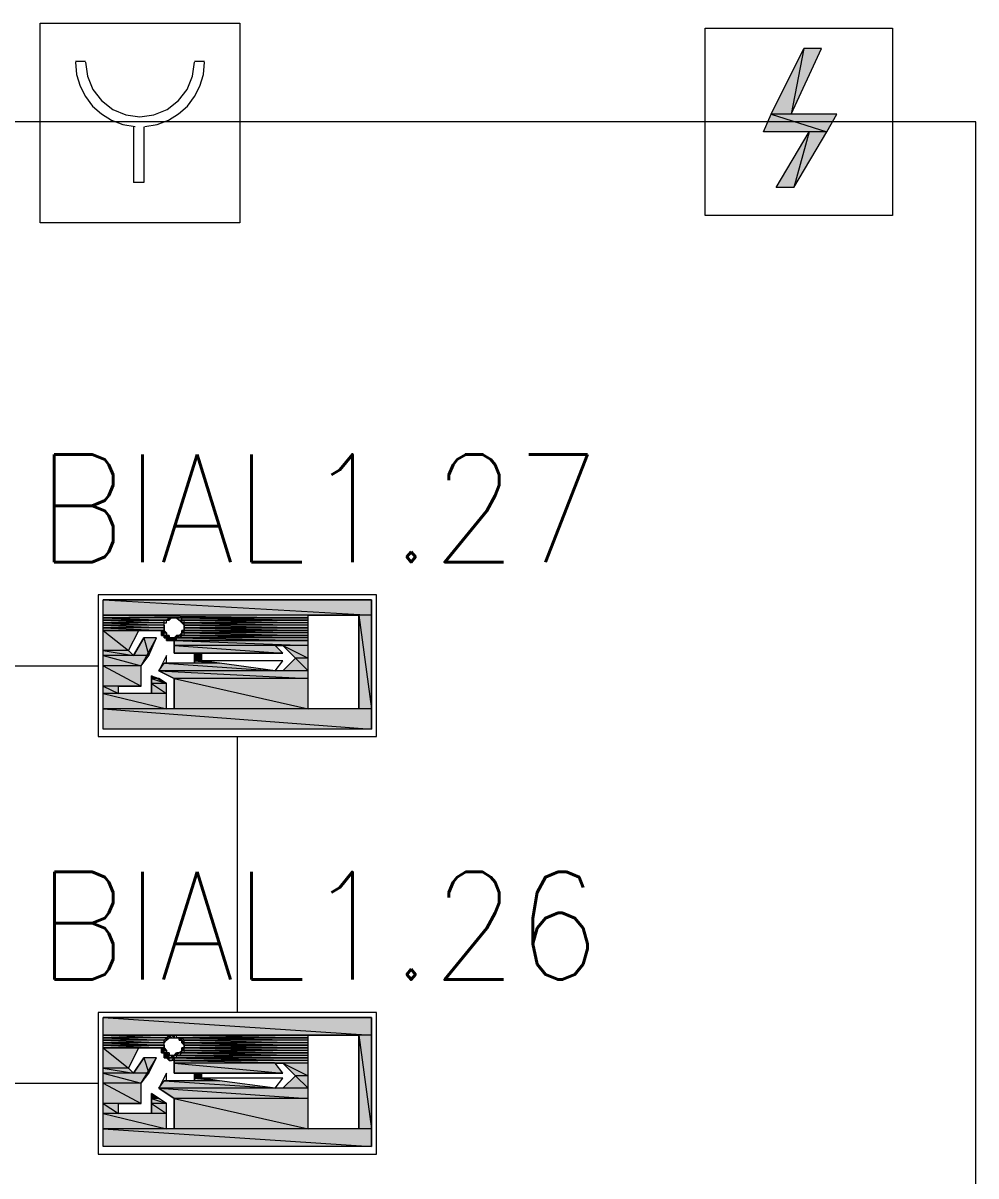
# Model space of a CAD drawing. Header units: millimetres. Extents: x 0 to 420, y 0 to 297.
# Drawn here: x 341.3 to 357.25, y 167.83 to 187.11 of the extents above; entities that cross this region are included whole.
import ezdxf

# ---------------------------------------------------------------- set-up
doc = ezdxf.new("R2010")
doc.units = ezdxf.units.MM
doc.styles.get("Standard").update_dxf_attribs({"font": 'STANDARD'})

msp = doc.modelspace()

# ---------------------------------------------------------------- hatches: boundary and pattern name
h = msp.add_hatch(color=1)
h.paths.add_polyline_path([(354.668667, 186.689999), (354.372334, 186.689999), (354.160667, 185.589333)], flags=0)
h.paths.add_polyline_path([(354.372334, 186.689999), (354.160667, 185.589333), (353.822, 185.589333)], flags=0)
h = msp.add_hatch(color=1)
h.paths.add_polyline_path([(354.922667, 185.589333), (353.822, 185.589333), (354.753334, 185.292999)], flags=0)
h.paths.add_polyline_path([(353.822, 185.589333), (354.753334, 185.292999), (353.695, 185.292999)], flags=0)
h = msp.add_hatch(color=1)
h.paths.add_polyline_path([(354.753334, 185.292999), (354.457, 185.292999), (354.203, 184.361666)], flags=0)
h.paths.add_polyline_path([(354.457, 185.292999), (354.203, 184.361666), (353.906667, 184.361666)], flags=0)
h = msp.add_hatch(color=82)
h.paths.add_polyline_path([(347.133334, 177.461333), (342.646, 177.461333), (347.133334, 177.207333)], flags=0)
h.paths.add_polyline_path([(342.646, 177.461333), (347.133334, 177.207333), (342.646, 177.207333)], flags=0)
h = msp.add_hatch(color=82)
h.paths.add_polyline_path([(346.075, 177.207333), (342.646, 177.207333), (346.075, 177.164999)], flags=0)
h.paths.add_polyline_path([(342.646, 177.207333), (346.075, 177.164999), (342.646, 177.164999)], flags=0)
h = msp.add_hatch(color=82)
h.paths.add_polyline_path([(343.746667, 177.164999), (342.646, 177.164999), (343.704334, 177.122666)], flags=0)
h.paths.add_polyline_path([(342.646, 177.164999), (343.704334, 177.122666), (342.646, 177.122666)], flags=0)
h = msp.add_hatch(color=82)
h.paths.add_polyline_path([(343.662, 177.122666), (342.646, 177.122666)], flags=0)
h.paths.add_polyline_path([(343.662, 177.122666), (342.646, 177.122666), (343.704334, 177.122666)], flags=0)
h = msp.add_hatch(color=82)
h.paths.add_polyline_path([(343.662, 177.122666), (342.646, 177.122666), (343.662, 177.080333)], flags=0)
h.paths.add_polyline_path([(342.646, 177.122666), (343.662, 177.080333), (342.646, 177.080333)], flags=0)
h = msp.add_hatch(color=82)
h.paths.add_polyline_path([(343.662, 177.080333), (342.646, 177.080333), (343.662, 177.037999)], flags=0)
h.paths.add_polyline_path([(342.646, 177.080333), (343.662, 177.037999), (342.646, 177.037999)], flags=0)
for points in [[(343.704334, 177.122666), (343.746667, 177.122666)], [(343.746667, 177.164999), (343.789, 177.164999)], [(343.746667, 177.164999), (343.789, 177.164999), (343.746667, 177.122666)], [(343.789, 177.164999), (343.831334, 177.164999)], [(343.916, 177.122666), (343.958334, 177.122666), (343.958334, 177.080333)], [(343.662, 177.037999), (343.662, 176.995666)], [(343.662, 176.995666), (343.662, 176.953333)], [(343.662, 176.953333), (343.704334, 176.910999), (343.662, 176.910999)], [(343.662, 176.910999), (343.704334, 176.910999)], [(343.704334, 176.910999), (343.704334, 176.868666)], [(343.958334, 176.910999), (343.958334, 176.868666), (343.916, 176.868666)], [(343.746667, 176.868666), (343.746667, 176.826333)], [(343.450334, 176.191333), (343.577334, 176.148999), (343.450334, 176.148999)], [(343.704334, 170.137666), (343.746667, 170.137666), (343.704334, 170.095333)], [(343.746667, 170.179999), (343.789, 170.137666), (343.746667, 170.137666)], [(343.746667, 170.137666), (343.789, 170.137666)], [(343.789, 170.179999), (343.831334, 170.179999), (343.831334, 170.137666)], [(343.662, 170.010666), (343.662, 169.968333)], [(343.662, 169.968333), (343.704334, 169.925999), (343.662, 169.925999)], [(343.916, 170.095333), (343.958334, 170.095333)], [(343.662, 169.925999), (343.704334, 169.925999)], [(343.704334, 169.925999), (343.704334, 169.883666)], [(343.746667, 169.883666), (343.746667, 169.841333)], [(343.958334, 169.925999), (343.958334, 169.883666), (343.916, 169.883666)], [(343.450334, 169.206333), (343.577334, 169.121666), (343.450334, 169.121666)]]:
    msp.add_hatch(color=82).paths.add_polyline_path(points, flags=0)
h = msp.add_hatch(color=82)
h.paths.add_polyline_path([(343.873667, 177.164999), (346.075, 177.164999)], flags=0)
h.paths.add_polyline_path([(346.075, 177.164999), (343.873667, 177.164999)], flags=0)
h = msp.add_hatch(color=82)
h.paths.add_polyline_path([(343.916, 177.122666), (343.958334, 177.122666)], flags=0)
h.paths.add_polyline_path([(343.958334, 177.122666), (343.916, 177.122666)], flags=0)
h = msp.add_hatch(color=82)
h.paths.add_polyline_path([(346.075, 177.164999), (343.958334, 177.164999), (346.075, 177.122666)], flags=0)
h.paths.add_polyline_path([(343.958334, 177.164999), (346.075, 177.122666), (343.958334, 177.122666)], flags=0)
h = msp.add_hatch(color=82)
h.paths.add_polyline_path([(346.075, 177.122666), (343.958334, 177.122666)], flags=0)
h.paths.add_polyline_path([(343.958334, 177.122666), (346.075, 177.122666), (344.000667, 177.122666)], flags=0)
h = msp.add_hatch(color=82)
h.paths.add_polyline_path([(344.000667, 177.080333), (343.958334, 177.080333)], flags=0)
h.paths.add_polyline_path([(344.000667, 177.080333), (343.958334, 177.080333), (344.000667, 177.037999)], flags=0)
h = msp.add_hatch(color=82)
h.paths.add_polyline_path([(346.075, 177.122666), (344.000667, 177.122666), (346.075, 177.080333)], flags=0)
h.paths.add_polyline_path([(344.000667, 177.122666), (346.075, 177.080333), (344.000667, 177.080333)], flags=0)
h = msp.add_hatch(color=82)
h.paths.add_polyline_path([(346.075, 177.080333), (344.000667, 177.080333), (346.075, 177.037999)], flags=0)
h.paths.add_polyline_path([(344.000667, 177.080333), (346.075, 177.037999), (344.000667, 177.037999)], flags=0)
h = msp.add_hatch(color=82)
h.paths.add_polyline_path([(347.133334, 177.207333), (346.921667, 177.207333), (347.133334, 175.640999)], flags=0)
h.paths.add_polyline_path([(346.921667, 177.207333), (347.133334, 175.640999), (346.921667, 175.640999)], flags=0)
h = msp.add_hatch(color=82)
h.paths.add_polyline_path([(343.662, 177.037999), (342.646, 177.037999), (343.662, 176.995666)], flags=0)
h.paths.add_polyline_path([(342.646, 177.037999), (343.662, 176.995666), (342.646, 176.995666)], flags=0)
h = msp.add_hatch(color=82)
h.paths.add_polyline_path([(343.662, 176.995666), (342.646, 176.995666), (343.662, 176.953333)], flags=0)
h.paths.add_polyline_path([(342.646, 176.995666), (343.662, 176.953333), (342.646, 176.953333)], flags=0)
h = msp.add_hatch(color=82)
h.paths.add_polyline_path([(342.646, 176.953333), (343.662, 176.953333)], flags=0)
h.paths.add_polyline_path([(343.662, 176.953333), (342.646, 176.953333)], flags=0)
h = msp.add_hatch(color=82)
h.paths.add_polyline_path([(343.238667, 176.953333), (342.646, 176.953333), (343.069334, 176.614666)], flags=0)
h.paths.add_polyline_path([(342.646, 176.953333), (343.069334, 176.614666), (342.646, 176.614666)], flags=0)
h = msp.add_hatch(color=82)
h.paths.add_polyline_path([(343.662, 176.953333), (343.619667, 176.953333), (343.662, 176.910999)], flags=0)
h.paths.add_polyline_path([(343.619667, 176.953333), (343.662, 176.910999), (343.619667, 176.910999)], flags=0)
h = msp.add_hatch(color=82)
h.paths.add_polyline_path([(343.662, 176.910999), (343.619667, 176.910999), (343.662, 176.868666)], flags=0)
h.paths.add_polyline_path([(343.619667, 176.910999), (343.662, 176.868666), (343.619667, 176.868666)], flags=0)
h = msp.add_hatch(color=82)
h.paths.add_polyline_path([(344.000667, 176.953333), (343.958334, 176.953333), (344.000667, 176.910999)], flags=0)
h.paths.add_polyline_path([(343.958334, 176.953333), (344.000667, 176.910999), (343.958334, 176.910999)], flags=0)
h = msp.add_hatch(color=82)
h.paths.add_polyline_path([(346.075, 177.037999), (344.000667, 177.037999), (346.075, 176.995666)], flags=0)
h.paths.add_polyline_path([(344.000667, 177.037999), (346.075, 176.995666), (344.000667, 176.995666)], flags=0)
h = msp.add_hatch(color=82)
h.paths.add_polyline_path([(346.075, 176.995666), (344.000667, 176.995666), (346.075, 176.953333)], flags=0)
h.paths.add_polyline_path([(344.000667, 176.995666), (346.075, 176.953333), (344.000667, 176.953333)], flags=0)
h = msp.add_hatch(color=82)
h.paths.add_polyline_path([(344.000667, 176.953333), (346.075, 176.953333)], flags=0)
h.paths.add_polyline_path([(346.075, 176.953333), (344.000667, 176.953333)], flags=0)
h = msp.add_hatch(color=82)
h.paths.add_polyline_path([(346.075, 176.953333), (344.000667, 176.953333), (346.075, 176.910999)], flags=0)
h.paths.add_polyline_path([(344.000667, 176.953333), (346.075, 176.910999), (344.000667, 176.910999)], flags=0)
h = msp.add_hatch(color=82)
h.paths.add_polyline_path([(346.075, 176.910999), (344.000667, 176.910999), (346.075, 176.868666)], flags=0)
h.paths.add_polyline_path([(344.000667, 176.910999), (346.075, 176.868666), (344.000667, 176.868666)], flags=0)
h = msp.add_hatch(color=82)
h.paths.add_polyline_path([(343.535, 176.826333), (343.323334, 176.826333), (343.408, 176.529999)], flags=0)
h.paths.add_polyline_path([(343.323334, 176.826333), (343.408, 176.529999), (343.154, 176.529999)], flags=0)
h = msp.add_hatch(color=82)
h.paths.add_polyline_path([(343.704334, 176.868666), (343.619667, 176.868666)], flags=0)
h.paths.add_polyline_path([(343.619667, 176.868666), (343.704334, 176.868666), (343.662, 176.868666)], flags=0)
h = msp.add_hatch(color=82)
h.paths.add_polyline_path([(343.704334, 176.868666), (343.662, 176.868666), (343.746667, 176.826333)], flags=0)
h.paths.add_polyline_path([(343.662, 176.868666), (343.746667, 176.826333), (343.662, 176.826333)], flags=0)
h = msp.add_hatch(color=82)
h.paths.add_polyline_path([(343.662, 176.826333), (343.746667, 176.826333)], flags=0)
h.paths.add_polyline_path([(343.746667, 176.826333), (343.662, 176.826333)], flags=0)
h = msp.add_hatch(color=82)
h.paths.add_polyline_path([(343.873667, 176.826333), (343.704334, 176.826333), (343.873667, 176.783999)], flags=0)
h.paths.add_polyline_path([(343.704334, 176.826333), (343.873667, 176.783999), (343.704334, 176.783999)], flags=0)
h = msp.add_hatch(color=82)
h.paths.add_polyline_path([(343.746667, 176.783999), (346.075, 176.783999)], flags=0)
h.paths.add_polyline_path([(346.075, 176.783999), (343.746667, 176.783999)], flags=0)
h = msp.add_hatch(color=82)
h.paths.add_polyline_path([(343.789, 176.826333), (343.831334, 176.826333)], flags=0)
h.paths.add_polyline_path([(343.831334, 176.826333), (343.789, 176.826333)], flags=0)
h = msp.add_hatch(color=82)
h.paths.add_polyline_path([(343.916, 176.868666), (343.873667, 176.868666), (343.873667, 176.826333)], flags=0)
h.paths.add_polyline_path([(343.873667, 176.868666), (343.873667, 176.826333), (343.831334, 176.826333)], flags=0)
h = msp.add_hatch(color=82)
h.paths.add_polyline_path([(346.075, 176.783999), (343.831334, 176.783999), (346.075, 176.699333)], flags=0)
h.paths.add_polyline_path([(343.831334, 176.783999), (346.075, 176.699333), (343.831334, 176.699333)], flags=0)
h = msp.add_hatch(color=82)
h.paths.add_polyline_path([(345.524667, 176.699333), (343.831334, 176.699333), (345.651667, 176.572333)], flags=0)
h.paths.add_polyline_path([(343.831334, 176.699333), (345.651667, 176.572333), (343.831334, 176.572333)], flags=0)
h = msp.add_hatch(color=82)
h.paths.add_polyline_path([(346.075, 176.826333), (343.873667, 176.826333), (346.075, 176.783999)], flags=0)
h.paths.add_polyline_path([(343.873667, 176.826333), (346.075, 176.783999), (343.873667, 176.783999)], flags=0)
h = msp.add_hatch(color=82)
h.paths.add_polyline_path([(343.916, 176.868666), (343.958334, 176.868666)], flags=0)
h.paths.add_polyline_path([(343.958334, 176.868666), (343.916, 176.868666)], flags=0)
h = msp.add_hatch(color=82)
h.paths.add_polyline_path([(346.075, 176.868666), (343.958334, 176.868666), (346.075, 176.826333)], flags=0)
h.paths.add_polyline_path([(343.958334, 176.868666), (346.075, 176.826333), (343.916, 176.826333)], flags=0)
h = msp.add_hatch(color=82)
h.paths.add_polyline_path([(346.075, 176.868666), (344.000667, 176.868666)], flags=0)
h.paths.add_polyline_path([(344.000667, 176.868666), (346.075, 176.868666), (343.958334, 176.868666)], flags=0)
h = msp.add_hatch(color=82)
h.paths.add_polyline_path([(346.075, 176.699333), (345.651667, 176.699333), (346.075, 176.487666)], flags=0)
h.paths.add_polyline_path([(345.651667, 176.699333), (346.075, 176.487666), (345.863334, 176.487666)], flags=0)
h = msp.add_hatch(color=82)
h.paths.add_polyline_path([(343.069334, 176.614666), (342.646, 176.614666), (343.154, 176.529999)], flags=0)
h.paths.add_polyline_path([(342.646, 176.614666), (343.154, 176.529999), (342.646, 176.529999)], flags=0)
h = msp.add_hatch(color=82)
h.paths.add_polyline_path([(343.408, 176.529999), (342.646, 176.529999), (343.281, 176.360666)], flags=0)
h.paths.add_polyline_path([(342.646, 176.529999), (343.281, 176.360666), (342.646, 176.360666)], flags=0)
h = msp.add_hatch(color=82)
h.paths.add_polyline_path([(344.297, 176.572333), (344.17, 176.572333), (344.297, 176.445333)], flags=0)
h.paths.add_polyline_path([(344.17, 176.572333), (344.297, 176.445333), (344.17, 176.445333)], flags=0)
h = msp.add_hatch(color=82)
h.paths.add_polyline_path([(346.075, 176.487666), (345.863334, 176.487666), (346.075, 176.275999)], flags=0)
h.paths.add_polyline_path([(345.863334, 176.487666), (346.075, 176.275999), (345.651667, 176.275999)], flags=0)
h = msp.add_hatch(color=82)
h.paths.add_polyline_path([(343.281, 176.360666), (342.646, 176.360666), (343.281, 176.021999)], flags=0)
h.paths.add_polyline_path([(342.646, 176.360666), (343.281, 176.021999), (342.646, 176.021999)], flags=0)
h = msp.add_hatch(color=82)
h.paths.add_polyline_path([(344.593334, 176.402999), (343.662, 176.402999), (345.524667, 176.275999)], flags=0)
h.paths.add_polyline_path([(343.662, 176.402999), (345.524667, 176.275999), (343.577334, 176.275999)], flags=0)
h = msp.add_hatch(color=82)
h.paths.add_polyline_path([(344.297, 176.445333), (344.17, 176.445333), (344.593334, 176.402999)], flags=0)
h.paths.add_polyline_path([(344.17, 176.445333), (344.593334, 176.402999), (344.17, 176.402999)], flags=0)
h = msp.add_hatch(color=82)
h.paths.add_polyline_path([(343.577334, 176.148999), (343.450334, 176.148999), (343.704334, 176.064333)], flags=0)
h.paths.add_polyline_path([(343.450334, 176.148999), (343.704334, 176.064333), (343.450334, 176.064333)], flags=0)
h = msp.add_hatch(color=82)
h.paths.add_polyline_path([(346.075, 176.275999), (343.577334, 176.275999), (346.075, 176.148999)], flags=0)
h.paths.add_polyline_path([(343.577334, 176.275999), (346.075, 176.148999), (343.831334, 176.148999)], flags=0)
h = msp.add_hatch(color=82)
h.paths.add_polyline_path([(346.075, 176.148999), (343.831334, 176.148999), (346.075, 175.640999)], flags=0)
h.paths.add_polyline_path([(343.831334, 176.148999), (346.075, 175.640999), (343.831334, 175.640999)], flags=0)
h = msp.add_hatch(color=82)
h.paths.add_polyline_path([(342.9, 176.021999), (342.646, 176.021999), (342.9, 175.894999)], flags=0)
h.paths.add_polyline_path([(342.646, 176.021999), (342.9, 175.894999), (342.646, 175.894999)], flags=0)
h = msp.add_hatch(color=82)
h.paths.add_polyline_path([(343.704334, 176.064333), (343.450334, 176.064333), (343.704334, 175.894999)], flags=0)
h.paths.add_polyline_path([(343.450334, 176.064333), (343.704334, 175.894999), (343.450334, 175.894999)], flags=0)
h = msp.add_hatch(color=82)
h.paths.add_polyline_path([(343.704334, 175.894999), (342.646, 175.894999), (343.704334, 175.640999)], flags=0)
h.paths.add_polyline_path([(342.646, 175.894999), (343.704334, 175.640999), (342.646, 175.640999)], flags=0)
h = msp.add_hatch(color=82)
h.paths.add_polyline_path([(347.133334, 175.640999), (342.646, 175.640999), (347.133334, 175.302333)], flags=0)
h.paths.add_polyline_path([(342.646, 175.640999), (347.133334, 175.302333), (342.646, 175.302333)], flags=0)
h = msp.add_hatch(color=82)
h.paths.add_polyline_path([(347.133334, 170.476333), (342.646, 170.476333), (347.133334, 170.179999)], flags=0)
h.paths.add_polyline_path([(342.646, 170.476333), (347.133334, 170.179999), (342.646, 170.179999)], flags=0)
h = msp.add_hatch(color=82)
h.paths.add_polyline_path([(342.646, 170.179999), (346.075, 170.179999)], flags=0)
h.paths.add_polyline_path([(346.075, 170.179999), (342.646, 170.179999)], flags=0)
h = msp.add_hatch(color=82)
h.paths.add_polyline_path([(343.746667, 170.179999), (342.646, 170.179999), (343.704334, 170.137666)], flags=0)
h.paths.add_polyline_path([(342.646, 170.179999), (343.704334, 170.137666), (342.646, 170.137666)], flags=0)
h = msp.add_hatch(color=82)
h.paths.add_polyline_path([(343.704334, 170.137666), (342.646, 170.137666), (343.662, 170.095333)], flags=0)
h.paths.add_polyline_path([(342.646, 170.137666), (343.662, 170.095333), (342.646, 170.095333)], flags=0)
h = msp.add_hatch(color=82)
h.paths.add_polyline_path([(346.075, 170.179999), (343.873667, 170.179999), (346.075, 170.137666)], flags=0)
h.paths.add_polyline_path([(343.873667, 170.179999), (346.075, 170.137666), (343.873667, 170.137666)], flags=0)
h = msp.add_hatch(color=82)
h.paths.add_polyline_path([(343.958334, 170.137666), (343.916, 170.137666), (343.958334, 170.095333)], flags=0)
h.paths.add_polyline_path([(343.916, 170.137666), (343.958334, 170.095333), (343.916, 170.095333)], flags=0)
h = msp.add_hatch(color=82)
h.paths.add_polyline_path([(343.958334, 170.137666), (346.075, 170.137666)], flags=0)
h.paths.add_polyline_path([(346.075, 170.137666), (343.958334, 170.137666)], flags=0)
h = msp.add_hatch(color=82)
h.paths.add_polyline_path([(346.075, 170.137666), (343.958334, 170.137666), (346.075, 170.095333)], flags=0)
h.paths.add_polyline_path([(343.958334, 170.137666), (346.075, 170.095333), (344.000667, 170.095333)], flags=0)
h = msp.add_hatch(color=82)
h.paths.add_polyline_path([(347.133334, 170.179999), (346.921667, 170.179999), (347.133334, 168.613666)], flags=0)
h.paths.add_polyline_path([(346.921667, 170.179999), (347.133334, 168.613666), (346.921667, 168.613666)], flags=0)
h = msp.add_hatch(color=82)
h.paths.add_polyline_path([(343.662, 170.095333), (342.646, 170.095333), (343.662, 170.052999)], flags=0)
h.paths.add_polyline_path([(342.646, 170.095333), (343.662, 170.052999), (342.646, 170.052999)], flags=0)
h = msp.add_hatch(color=82)
h.paths.add_polyline_path([(343.662, 170.052999), (342.646, 170.052999), (343.662, 170.010666)], flags=0)
h.paths.add_polyline_path([(342.646, 170.052999), (343.662, 170.010666), (342.646, 170.010666)], flags=0)
h = msp.add_hatch(color=82)
h.paths.add_polyline_path([(342.646, 170.010666), (343.662, 170.010666)], flags=0)
h.paths.add_polyline_path([(343.662, 170.010666), (342.646, 170.010666)], flags=0)
h = msp.add_hatch(color=82)
h.paths.add_polyline_path([(343.662, 170.010666), (342.646, 170.010666), (343.662, 169.968333)], flags=0)
h.paths.add_polyline_path([(342.646, 170.010666), (343.662, 169.968333), (342.646, 169.968333)], flags=0)
h = msp.add_hatch(color=82)
h.paths.add_polyline_path([(342.646, 169.968333), (343.662, 169.968333)], flags=0)
h.paths.add_polyline_path([(343.662, 169.968333), (342.646, 169.968333)], flags=0)
h = msp.add_hatch(color=82)
h.paths.add_polyline_path([(343.238667, 169.968333), (342.646, 169.968333), (343.069334, 169.629666)], flags=0)
h.paths.add_polyline_path([(342.646, 169.968333), (343.069334, 169.629666), (342.646, 169.629666)], flags=0)
h = msp.add_hatch(color=82)
h.paths.add_polyline_path([(343.662, 169.968333), (343.619667, 169.968333), (343.662, 169.925999)], flags=0)
h.paths.add_polyline_path([(343.619667, 169.968333), (343.662, 169.925999), (343.619667, 169.925999)], flags=0)
h = msp.add_hatch(color=82)
h.paths.add_polyline_path([(343.958334, 170.095333), (344.000667, 170.052999), (343.958334, 170.052999)], flags=0)
h.paths.add_polyline_path([(344.000667, 170.052999), (343.958334, 170.052999), (344.000667, 170.010666)], flags=0)
h = msp.add_hatch(color=82)
h.paths.add_polyline_path([(344.000667, 169.968333), (343.958334, 169.968333), (344.000667, 169.925999)], flags=0)
h.paths.add_polyline_path([(343.958334, 169.968333), (344.000667, 169.925999), (343.958334, 169.925999)], flags=0)
h = msp.add_hatch(color=82)
h.paths.add_polyline_path([(346.075, 170.095333), (344.000667, 170.095333), (346.075, 170.052999)], flags=0)
h.paths.add_polyline_path([(344.000667, 170.095333), (346.075, 170.052999), (344.000667, 170.052999)], flags=0)
h = msp.add_hatch(color=82)
h.paths.add_polyline_path([(346.075, 170.052999), (344.000667, 170.052999), (346.075, 170.010666)], flags=0)
h.paths.add_polyline_path([(344.000667, 170.052999), (346.075, 170.010666), (344.000667, 170.010666)], flags=0)
h = msp.add_hatch(color=82)
h.paths.add_polyline_path([(344.000667, 170.010666), (346.075, 170.010666)], flags=0)
h.paths.add_polyline_path([(346.075, 170.010666), (344.000667, 170.010666)], flags=0)
h = msp.add_hatch(color=82)
h.paths.add_polyline_path([(346.075, 170.010666), (344.000667, 170.010666), (346.075, 169.968333)], flags=0)
h.paths.add_polyline_path([(344.000667, 170.010666), (346.075, 169.968333), (344.000667, 169.968333)], flags=0)
h = msp.add_hatch(color=82)
h.paths.add_polyline_path([(344.000667, 169.968333), (346.075, 169.968333)], flags=0)
h.paths.add_polyline_path([(346.075, 169.968333), (344.000667, 169.968333)], flags=0)
h = msp.add_hatch(color=82)
h.paths.add_polyline_path([(346.075, 169.968333), (344.000667, 169.968333), (346.075, 169.925999)], flags=0)
h.paths.add_polyline_path([(344.000667, 169.968333), (346.075, 169.925999), (344.000667, 169.925999)], flags=0)
h = msp.add_hatch(color=82)
h.paths.add_polyline_path([(343.535, 169.798999), (343.323334, 169.798999), (343.408, 169.544999)], flags=0)
h.paths.add_polyline_path([(343.323334, 169.798999), (343.408, 169.544999), (343.154, 169.544999)], flags=0)
h = msp.add_hatch(color=82)
h.paths.add_polyline_path([(343.662, 169.925999), (343.619667, 169.925999), (343.662, 169.883666)], flags=0)
h.paths.add_polyline_path([(343.619667, 169.925999), (343.662, 169.883666), (343.619667, 169.883666)], flags=0)
h = msp.add_hatch(color=82)
h.paths.add_polyline_path([(343.704334, 169.883666), (343.619667, 169.883666)], flags=0)
h.paths.add_polyline_path([(343.619667, 169.883666), (343.704334, 169.883666), (343.662, 169.883666)], flags=0)
h = msp.add_hatch(color=82)
h.paths.add_polyline_path([(343.704334, 169.883666), (343.662, 169.883666), (343.746667, 169.841333)], flags=0)
h.paths.add_polyline_path([(343.662, 169.883666), (343.746667, 169.841333), (343.662, 169.841333)], flags=0)
h = msp.add_hatch(color=82)
h.paths.add_polyline_path([(343.746667, 169.841333), (343.662, 169.841333), (343.746667, 169.798999)], flags=0)
h.paths.add_polyline_path([(343.662, 169.841333), (343.746667, 169.798999), (343.662, 169.798999)], flags=0)
h = msp.add_hatch(color=82)
h.paths.add_polyline_path([(343.704334, 169.798999), (343.873667, 169.798999)], flags=0)
h.paths.add_polyline_path([(343.873667, 169.798999), (343.704334, 169.798999)], flags=0)
h = msp.add_hatch(color=82)
h.paths.add_polyline_path([(346.075, 169.798999), (343.746667, 169.798999), (346.075, 169.756666)], flags=0)
h.paths.add_polyline_path([(343.746667, 169.798999), (346.075, 169.756666), (343.746667, 169.756666)], flags=0)
h = msp.add_hatch(color=82)
h.paths.add_polyline_path([(343.831334, 169.841333), (343.789, 169.841333), (343.831334, 169.798999)], flags=0)
h.paths.add_polyline_path([(343.789, 169.841333), (343.831334, 169.798999), (343.789, 169.798999)], flags=0)
h = msp.add_hatch(color=82)
h.paths.add_polyline_path([(343.916, 169.883666), (343.873667, 169.883666), (343.873667, 169.841333)], flags=0)
h.paths.add_polyline_path([(343.873667, 169.883666), (343.873667, 169.841333), (343.831334, 169.841333)], flags=0)
h = msp.add_hatch(color=82)
h.paths.add_polyline_path([(346.075, 169.756666), (343.831334, 169.756666), (346.075, 169.714333)], flags=0)
h.paths.add_polyline_path([(343.831334, 169.756666), (346.075, 169.714333), (343.831334, 169.714333)], flags=0)
h = msp.add_hatch(color=82)
h.paths.add_polyline_path([(346.075, 169.841333), (343.873667, 169.841333), (346.075, 169.798999)], flags=0)
h.paths.add_polyline_path([(343.873667, 169.841333), (346.075, 169.798999), (343.873667, 169.798999)], flags=0)
h = msp.add_hatch(color=82)
h.paths.add_polyline_path([(343.916, 169.883666), (343.958334, 169.883666)], flags=0)
h.paths.add_polyline_path([(343.958334, 169.883666), (343.916, 169.883666)], flags=0)
h = msp.add_hatch(color=82)
h.paths.add_polyline_path([(346.075, 169.883666), (343.958334, 169.883666), (346.075, 169.841333)], flags=0)
h.paths.add_polyline_path([(343.958334, 169.883666), (346.075, 169.841333), (343.916, 169.841333)], flags=0)
h = msp.add_hatch(color=82)
h.paths.add_polyline_path([(346.075, 169.883666), (344.000667, 169.883666)], flags=0)
h.paths.add_polyline_path([(344.000667, 169.883666), (346.075, 169.883666), (343.958334, 169.883666)], flags=0)
h = msp.add_hatch(color=82)
h.paths.add_polyline_path([(346.075, 169.925999), (344.000667, 169.925999), (346.075, 169.883666)], flags=0)
h.paths.add_polyline_path([(344.000667, 169.925999), (346.075, 169.883666), (344.000667, 169.883666)], flags=0)
h = msp.add_hatch(color=82)
h.paths.add_polyline_path([(343.069334, 169.629666), (342.646, 169.629666), (343.154, 169.544999)], flags=0)
h.paths.add_polyline_path([(342.646, 169.629666), (343.154, 169.544999), (342.646, 169.544999)], flags=0)
h = msp.add_hatch(color=82)
h.paths.add_polyline_path([(343.408, 169.544999), (342.646, 169.544999), (343.281, 169.375666)], flags=0)
h.paths.add_polyline_path([(342.646, 169.544999), (343.281, 169.375666), (342.646, 169.375666)], flags=0)
h = msp.add_hatch(color=82)
h.paths.add_polyline_path([(345.524667, 169.714333), (343.831334, 169.714333), (345.651667, 169.544999)], flags=0)
h.paths.add_polyline_path([(343.831334, 169.714333), (345.651667, 169.544999), (343.831334, 169.544999)], flags=0)
h = msp.add_hatch(color=82)
h.paths.add_polyline_path([(344.297, 169.544999), (344.17, 169.544999), (344.297, 169.460333)], flags=0)
h.paths.add_polyline_path([(344.17, 169.544999), (344.297, 169.460333), (344.17, 169.460333)], flags=0)
h = msp.add_hatch(color=82)
h.paths.add_polyline_path([(346.075, 169.714333), (345.651667, 169.714333), (346.075, 169.502666)], flags=0)
h.paths.add_polyline_path([(345.651667, 169.714333), (346.075, 169.502666), (345.863334, 169.502666)], flags=0)
h = msp.add_hatch(color=82)
h.paths.add_polyline_path([(343.281, 169.375666), (342.646, 169.375666), (343.281, 169.036999)], flags=0)
h.paths.add_polyline_path([(342.646, 169.375666), (343.281, 169.036999), (342.646, 169.036999)], flags=0)
h = msp.add_hatch(color=82)
h.paths.add_polyline_path([(344.593334, 169.417999), (343.662, 169.417999), (345.524667, 169.290999)], flags=0)
h.paths.add_polyline_path([(343.662, 169.417999), (345.524667, 169.290999), (343.577334, 169.290999)], flags=0)
h = msp.add_hatch(color=82)
h.paths.add_polyline_path([(344.297, 169.460333), (344.17, 169.460333), (344.593334, 169.417999)], flags=0)
h.paths.add_polyline_path([(344.17, 169.460333), (344.593334, 169.417999), (344.17, 169.417999)], flags=0)
h = msp.add_hatch(color=82)
h.paths.add_polyline_path([(346.075, 169.502666), (345.863334, 169.502666), (346.075, 169.290999)], flags=0)
h.paths.add_polyline_path([(345.863334, 169.502666), (346.075, 169.290999), (345.651667, 169.290999)], flags=0)
h = msp.add_hatch(color=82)
h.paths.add_polyline_path([(346.075, 169.290999), (343.577334, 169.290999), (346.075, 169.121666)], flags=0)
h.paths.add_polyline_path([(343.577334, 169.290999), (346.075, 169.121666), (343.831334, 169.121666)], flags=0)
h = msp.add_hatch(color=82)
h.paths.add_polyline_path([(342.9, 169.036999), (342.646, 169.036999), (342.9, 168.867666)], flags=0)
h.paths.add_polyline_path([(342.646, 169.036999), (342.9, 168.867666), (342.646, 168.867666)], flags=0)
h = msp.add_hatch(color=82)
h.paths.add_polyline_path([(343.577334, 169.121666), (343.450334, 169.121666), (343.704334, 169.036999)], flags=0)
h.paths.add_polyline_path([(343.450334, 169.121666), (343.704334, 169.036999), (343.450334, 169.036999)], flags=0)
h = msp.add_hatch(color=82)
h.paths.add_polyline_path([(343.704334, 169.036999), (343.450334, 169.036999), (343.704334, 168.867666)], flags=0)
h.paths.add_polyline_path([(343.450334, 169.036999), (343.704334, 168.867666), (343.450334, 168.867666)], flags=0)
h = msp.add_hatch(color=82)
h.paths.add_polyline_path([(346.075, 169.121666), (343.831334, 169.121666), (346.075, 168.613666)], flags=0)
h.paths.add_polyline_path([(343.831334, 169.121666), (346.075, 168.613666), (343.831334, 168.613666)], flags=0)
h = msp.add_hatch(color=82)
h.paths.add_polyline_path([(343.704334, 168.867666), (342.646, 168.867666), (343.704334, 168.613666)], flags=0)
h.paths.add_polyline_path([(342.646, 168.867666), (343.704334, 168.613666), (342.646, 168.613666)], flags=0)
h = msp.add_hatch(color=82)
h.paths.add_polyline_path([(347.133334, 168.613666), (342.646, 168.613666), (347.133334, 168.317333)], flags=0)
h.paths.add_polyline_path([(342.646, 168.613666), (347.133334, 168.317333), (342.646, 168.317333)], flags=0)

# ---------------------------------------------------------------- linework, layer by layer
at = {"color": 7, "lineweight": 0}
for points in [[(341.587667, 187.113333), (344.932, 187.113333)], [(352.721334, 187.028666), (355.854, 187.028666)]]:
    msp.add_lwpolyline(points, dxfattribs=at)
at = {"color": 1, "lineweight": 0}
for points in [[(344.932, 187.113333), (344.932, 183.768999), (341.587667, 183.768999), (341.587667, 187.113333)], [(355.854, 183.895999), (352.721334, 183.895999), (352.721334, 187.028666), (355.854, 187.028666)], [(354.372334, 186.689999), (354.160667, 185.589333), (353.822, 185.589333)], [(354.668667, 186.689999), (354.372334, 186.689999), (354.160667, 185.589333)], [(353.822, 185.589333), (354.753334, 185.292999), (353.695, 185.292999)], [(354.922667, 185.589333), (353.822, 185.589333), (354.753334, 185.292999)], [(354.457, 185.292999), (354.203, 184.361666), (353.906667, 184.361666)], [(354.753334, 185.292999), (354.457, 185.292999), (354.203, 184.361666)]]:
    msp.add_lwpolyline(points, close=True, dxfattribs=at)
for points in [[(342.180334, 186.478333), (342.349667, 186.478333)], [(342.180338, 186.460375), (342.199554, 186.253489), (342.25607, 186.059358), (342.346286, 185.881884), (342.466601, 185.724965), (342.613413, 185.592505), (342.783122, 185.488402), (342.972125, 185.416559), (343.176822, 185.380875)], [(342.349675, 186.460917), (342.380361, 186.222696), (342.470352, 186.004256), (342.6135, 185.816312), (342.803658, 185.66958), (343.025564, 185.57764), (343.259821, 185.546993), (343.494078, 185.57764), (343.715984, 185.66958), (343.90616, 185.816312), (344.049311, 186.004256), (344.139305, 186.222696), (344.170009, 186.460917)], [(343.342858, 185.380871), (343.547541, 185.416554), (343.736535, 185.488398), (343.906237, 185.5925), (344.053047, 185.724961), (344.173364, 185.881879), (344.263586, 186.059354), (344.320112, 186.253485), (344.339342, 186.460371)], [(344.17, 186.478333), (344.339334, 186.478333)], [(73.702335, 124.714), (76.538668, 124.714), (76.538668, 77.597), (297.434, 77.597), (297.434, 114.342333), (105.664001, 114.342333), (105.664001, 125.941666), (357.251, 125.941666), (357.251, 139.191999), (105.664001, 139.191999), (105.664001, 148.505333), (357.251, 148.505333), (357.251, 185.462333), (262.466667, 185.462333)], [(343.154, 185.377666), (343.154, 184.446333)], [(343.323334, 185.377666), (343.323334, 184.446333)], [(343.323334, 184.446333), (343.154, 184.446333)]]:
    msp.add_lwpolyline(points, dxfattribs=at)
at = {"color": 92, "lineweight": 0}
for points in [[(347.218, 177.545999), (342.561334, 177.545999), (342.561334, 175.175333), (347.218, 175.175333)], [(347.218, 170.560999), (342.561334, 170.560999), (342.561334, 168.190333), (347.218, 168.190333)]]:
    msp.add_lwpolyline(points, close=True, dxfattribs=at)
at = {"color": 82, "lineweight": 0}
for points in [[(347.133334, 177.461333), (342.646, 177.461333), (347.133334, 177.207333)], [(342.646, 177.461333), (347.133334, 177.207333), (342.646, 177.207333)], [(342.646, 177.461333), (347.133334, 177.461333), (347.133334, 175.302333), (342.646, 175.302333)], [(346.075, 177.207333), (342.646, 177.207333), (346.075, 177.164999)], [(342.646, 177.207333), (346.075, 177.164999), (342.646, 177.164999)], [(343.746667, 177.164999), (342.646, 177.164999), (343.704334, 177.122666)], [(342.646, 177.164999), (343.704334, 177.122666), (342.646, 177.122666)], [(343.662, 177.122666), (342.646, 177.122666)], [(343.662, 177.122666), (342.646, 177.122666), (343.704334, 177.122666)], [(343.662, 177.122666), (342.646, 177.122666), (343.662, 177.080333)], [(342.646, 177.122666), (343.662, 177.080333), (342.646, 177.080333)], [(343.662, 177.080333), (342.646, 177.080333), (343.662, 177.037999)], [(342.646, 177.080333), (343.662, 177.037999), (342.646, 177.037999)], [(343.831334, 177.164999), (343.873667, 177.164999), (343.916, 177.122666), (343.958334, 177.122666), (343.958334, 177.080333), (344.000667, 177.037999), (344.000667, 176.995666), (344.000667, 176.953333), (343.958334, 176.910999), (343.958334, 176.868666), (343.916, 176.868666), (343.873667, 176.826333), (343.831334, 176.826333), (343.789, 176.826333), (343.746667, 176.826333), (343.746667, 176.868666), (343.704334, 176.868666), (343.704334, 176.910999), (343.662, 176.910999), (343.662, 176.953333), (343.662, 176.995666), (343.662, 177.037999), (343.662, 177.080333), (343.704334, 177.080333), (343.704334, 177.122666), (343.746667, 177.122666), (343.746667, 177.164999), (343.789, 177.164999)], [(343.704334, 177.122666), (343.746667, 177.122666)], [(343.746667, 177.164999), (343.789, 177.164999)], [(343.746667, 177.164999), (343.789, 177.164999), (343.746667, 177.122666)], [(346.075, 177.164999), (343.746667, 177.164999)], [(343.789, 177.164999), (343.831334, 177.164999)], [(343.831334, 177.164999), (343.789, 177.164999)], [(343.873667, 177.164999), (346.075, 177.164999)], [(346.075, 177.164999), (343.873667, 177.164999)], [(346.075, 177.164999), (343.873667, 177.164999)], [(346.075, 177.164999), (343.873667, 177.164999)], [(343.916, 177.122666), (343.958334, 177.122666), (343.958334, 177.080333)], [(343.916, 177.122666), (343.958334, 177.122666)], [(343.958334, 177.122666), (343.916, 177.122666)], [(346.075, 177.164999), (343.958334, 177.164999), (346.075, 177.122666)], [(343.958334, 177.164999), (346.075, 177.122666), (343.958334, 177.122666)], [(346.075, 177.122666), (343.958334, 177.122666)], [(343.958334, 177.122666), (346.075, 177.122666), (344.000667, 177.122666)], [(344.000667, 177.080333), (343.958334, 177.080333)], [(344.000667, 177.080333), (343.958334, 177.080333), (344.000667, 177.037999)], [(344.000667, 177.080333), (343.958334, 177.080333)], [(346.075, 177.122666), (344.000667, 177.122666), (346.075, 177.080333)], [(344.000667, 177.122666), (346.075, 177.080333), (344.000667, 177.080333)], [(346.075, 177.080333), (344.000667, 177.080333), (346.075, 177.037999)], [(344.000667, 177.080333), (346.075, 177.037999), (344.000667, 177.037999)], [(346.075, 177.207333), (346.921667, 177.207333), (346.921667, 175.640999), (346.075, 175.640999)], [(347.133334, 177.207333), (346.921667, 177.207333), (347.133334, 175.640999)], [(346.921667, 177.207333), (347.133334, 175.640999), (346.921667, 175.640999)], [(343.662, 177.037999), (342.646, 177.037999), (343.662, 176.995666)], [(342.646, 177.037999), (343.662, 176.995666), (342.646, 176.995666)], [(343.662, 176.995666), (342.646, 176.995666), (343.662, 176.953333)], [(342.646, 176.995666), (343.662, 176.953333), (342.646, 176.953333)], [(342.646, 176.953333), (343.662, 176.953333)], [(343.662, 176.953333), (342.646, 176.953333)], [(343.238667, 176.953333), (342.646, 176.953333), (343.069334, 176.614666)], [(342.646, 176.953333), (343.069334, 176.614666), (342.646, 176.614666)], [(342.9, 176.021999), (343.281, 176.021999), (343.281, 176.360666), (343.535, 176.826333), (343.323334, 176.826333), (343.154, 176.529999), (343.069334, 176.614666), (343.238667, 176.953333), (343.619667, 176.953333), (343.619667, 176.910999), (343.619667, 176.868666), (343.662, 176.868666), (343.662, 176.826333), (343.704334, 176.826333), (343.704334, 176.783999), (343.746667, 176.783999), (343.789, 176.783999), (343.831334, 176.783999), (343.831334, 176.572333), (344.17, 176.572333), (344.17, 176.402999), (343.704334, 176.402999), (343.704334, 176.529999), (343.577334, 176.275999), (343.831334, 176.148999), (343.831334, 175.640999), (343.704334, 175.640999), (343.704334, 176.064333), (343.450334, 176.191333), (343.450334, 175.894999), (342.9, 175.894999)], [(343.662, 176.953333), (343.619667, 176.953333), (343.662, 176.910999)], [(343.619667, 176.953333), (343.662, 176.910999), (343.619667, 176.910999)], [(343.662, 176.910999), (343.619667, 176.910999), (343.662, 176.868666)], [(343.619667, 176.910999), (343.662, 176.868666), (343.619667, 176.868666)], [(343.662, 177.037999), (343.662, 176.995666)], [(343.662, 176.995666), (343.662, 177.037999)], [(343.662, 176.995666), (343.662, 176.953333)], [(343.662, 176.953333), (343.704334, 176.910999), (343.662, 176.910999)], [(343.704334, 176.910999), (343.662, 176.953333)], [(343.662, 176.910999), (343.704334, 176.910999)], [(343.704334, 176.910999), (343.704334, 176.868666)], [(343.958334, 176.910999), (343.958334, 176.868666), (343.916, 176.868666)], [(344.000667, 176.953333), (343.958334, 176.953333), (344.000667, 176.910999)], [(343.958334, 176.953333), (344.000667, 176.910999), (343.958334, 176.910999)], [(343.958334, 176.868666), (343.958334, 176.910999)], [(346.075, 177.037999), (344.000667, 177.037999), (346.075, 176.995666)], [(344.000667, 177.037999), (346.075, 176.995666), (344.000667, 176.995666)], [(346.075, 176.995666), (344.000667, 176.995666), (346.075, 176.953333)], [(344.000667, 176.995666), (346.075, 176.953333), (344.000667, 176.953333)], [(346.075, 176.995666), (344.000667, 176.995666)], [(344.000667, 176.953333), (346.075, 176.953333)], [(346.075, 176.953333), (344.000667, 176.953333)], [(346.075, 176.953333), (344.000667, 176.953333), (346.075, 176.910999)], [(344.000667, 176.953333), (346.075, 176.910999), (344.000667, 176.910999)], [(346.075, 176.910999), (344.000667, 176.910999), (346.075, 176.868666)], [(344.000667, 176.910999), (346.075, 176.868666), (344.000667, 176.868666)], [(343.323334, 176.826333), (343.408, 176.529999), (343.154, 176.529999)], [(343.535, 176.826333), (343.323334, 176.826333), (343.408, 176.529999)], [(343.704334, 176.868666), (343.619667, 176.868666)], [(343.619667, 176.868666), (343.704334, 176.868666), (343.662, 176.868666)], [(343.704334, 176.868666), (343.662, 176.868666), (343.746667, 176.826333)], [(343.662, 176.868666), (343.746667, 176.826333), (343.662, 176.826333)], [(343.662, 176.826333), (343.746667, 176.826333)], [(343.746667, 176.826333), (343.662, 176.826333)], [(343.873667, 176.826333), (343.704334, 176.826333), (343.873667, 176.783999)], [(343.704334, 176.826333), (343.873667, 176.783999), (343.704334, 176.783999)], [(346.075, 176.783999), (343.704334, 176.783999)], [(343.746667, 176.868666), (343.746667, 176.826333)], [(343.746667, 176.826333), (343.746667, 176.868666)], [(343.746667, 176.783999), (346.075, 176.783999)], [(346.075, 176.783999), (343.746667, 176.783999)], [(343.789, 176.826333), (343.831334, 176.826333)], [(343.831334, 176.826333), (343.789, 176.826333)], [(343.873667, 176.868666), (343.873667, 176.826333), (343.831334, 176.826333)], [(346.075, 176.783999), (343.831334, 176.783999), (346.075, 176.699333)], [(343.831334, 176.783999), (346.075, 176.699333), (343.831334, 176.699333)], [(345.524667, 176.699333), (343.831334, 176.699333), (345.651667, 176.572333)], [(343.831334, 176.699333), (345.651667, 176.572333), (343.831334, 176.572333)], [(343.916, 176.868666), (343.873667, 176.868666), (343.873667, 176.826333)], [(346.075, 176.826333), (343.873667, 176.826333), (346.075, 176.783999)], [(343.873667, 176.826333), (346.075, 176.783999), (343.873667, 176.783999)], [(343.916, 176.868666), (343.958334, 176.868666)], [(343.958334, 176.868666), (343.916, 176.868666)], [(343.958334, 176.868666), (346.075, 176.826333), (343.916, 176.826333)], [(344.000667, 176.868666), (346.075, 176.868666), (343.958334, 176.868666)], [(346.075, 176.868666), (343.958334, 176.868666), (346.075, 176.826333)], [(346.075, 176.868666), (344.000667, 176.868666)], [(345.651667, 176.572333), (345.524667, 176.699333), (345.651667, 176.699333), (345.863334, 176.487666), (345.651667, 176.275999), (345.524667, 176.275999), (345.651667, 176.445333), (344.297, 176.445333), (344.297, 176.572333)], [(346.075, 176.699333), (345.651667, 176.699333), (346.075, 176.487666)], [(345.651667, 176.699333), (346.075, 176.487666), (345.863334, 176.487666)], [(343.069334, 176.614666), (342.646, 176.614666), (343.154, 176.529999)], [(342.646, 176.614666), (343.154, 176.529999), (342.646, 176.529999)], [(343.408, 176.529999), (342.646, 176.529999), (343.281, 176.360666)], [(342.646, 176.529999), (343.281, 176.360666), (342.646, 176.360666)], [(344.297, 176.572333), (344.17, 176.572333), (344.297, 176.445333)], [(344.17, 176.572333), (344.297, 176.445333), (344.17, 176.445333)], [(345.863334, 176.487666), (346.075, 176.275999), (345.651667, 176.275999)], [(346.075, 176.487666), (345.863334, 176.487666), (346.075, 176.275999)], [(343.281, 176.360666), (342.646, 176.360666), (343.281, 176.021999)], [(342.646, 176.360666), (343.281, 176.021999), (342.646, 176.021999)], [(343.662, 176.402999), (345.524667, 176.275999), (343.577334, 176.275999)], [(344.593334, 176.402999), (343.662, 176.402999), (345.524667, 176.275999)], [(344.297, 176.445333), (344.17, 176.445333), (344.593334, 176.402999)], [(344.17, 176.445333), (344.593334, 176.402999), (344.17, 176.402999)], [(343.450334, 176.191333), (343.577334, 176.148999), (343.450334, 176.148999)], [(343.577334, 176.148999), (343.450334, 176.148999), (343.704334, 176.064333)], [(343.450334, 176.148999), (343.704334, 176.064333), (343.450334, 176.064333)], [(346.075, 176.275999), (343.577334, 176.275999), (346.075, 176.148999)], [(343.577334, 176.275999), (346.075, 176.148999), (343.831334, 176.148999)], [(346.075, 176.148999), (343.831334, 176.148999), (346.075, 175.640999)], [(343.831334, 176.148999), (346.075, 175.640999), (343.831334, 175.640999)], [(342.9, 176.021999), (342.646, 176.021999), (342.9, 175.894999)], [(342.646, 176.021999), (342.9, 175.894999), (342.646, 175.894999)], [(343.704334, 176.064333), (343.450334, 176.064333), (343.704334, 175.894999)], [(343.450334, 176.064333), (343.704334, 175.894999), (343.450334, 175.894999)], [(343.704334, 175.894999), (342.646, 175.894999), (343.704334, 175.640999)], [(342.646, 175.894999), (343.704334, 175.640999), (342.646, 175.640999)], [(347.133334, 175.640999), (342.646, 175.640999), (347.133334, 175.302333)], [(342.646, 175.640999), (347.133334, 175.302333), (342.646, 175.302333)], [(347.133334, 170.476333), (342.646, 170.476333), (347.133334, 170.179999)], [(342.646, 170.476333), (347.133334, 170.179999), (342.646, 170.179999)], [(342.646, 170.476333), (347.133334, 170.476333), (347.133334, 168.317333), (342.646, 168.317333)], [(342.646, 170.179999), (346.075, 170.179999)], [(346.075, 170.179999), (342.646, 170.179999)], [(343.746667, 170.179999), (342.646, 170.179999), (343.704334, 170.137666)], [(342.646, 170.179999), (343.704334, 170.137666), (342.646, 170.137666)], [(343.704334, 170.137666), (342.646, 170.137666), (343.662, 170.095333)], [(342.646, 170.137666), (343.662, 170.095333), (342.646, 170.095333)], [(343.831334, 170.137666), (343.873667, 170.137666), (343.916, 170.137666), (343.958334, 170.095333), (343.958334, 170.052999), (344.000667, 170.010666), (344.000667, 169.968333), (343.958334, 169.925999), (343.958334, 169.883666), (343.916, 169.883666), (343.873667, 169.841333), (343.831334, 169.841333), (343.789, 169.841333), (343.746667, 169.841333), (343.746667, 169.883666), (343.704334, 169.883666), (343.704334, 169.925999), (343.662, 169.925999), (343.662, 169.968333), (343.662, 170.010666), (343.662, 170.052999), (343.704334, 170.095333), (343.746667, 170.137666), (343.789, 170.137666)], [(343.704334, 170.137666), (343.746667, 170.137666), (343.704334, 170.095333)], [(343.746667, 170.179999), (343.789, 170.137666), (343.746667, 170.137666)], [(346.075, 170.179999), (343.746667, 170.179999)], [(343.746667, 170.137666), (343.789, 170.137666)], [(343.789, 170.179999), (343.831334, 170.179999), (343.831334, 170.137666)], [(343.831334, 170.179999), (343.789, 170.179999)], [(346.075, 170.179999), (343.873667, 170.179999), (346.075, 170.137666)], [(343.873667, 170.179999), (346.075, 170.137666), (343.873667, 170.137666)], [(346.075, 170.179999), (343.873667, 170.179999)], [(346.075, 170.137666), (343.873667, 170.137666)], [(343.958334, 170.137666), (343.916, 170.137666), (343.958334, 170.095333)], [(343.916, 170.137666), (343.958334, 170.095333), (343.916, 170.095333)], [(343.958334, 170.137666), (346.075, 170.137666)], [(346.075, 170.137666), (343.958334, 170.137666)], [(346.075, 170.137666), (343.958334, 170.137666), (346.075, 170.095333)], [(343.958334, 170.137666), (346.075, 170.095333), (344.000667, 170.095333)], [(346.075, 170.179999), (346.921667, 170.179999), (346.921667, 168.613666), (346.075, 168.613666)], [(347.133334, 170.179999), (346.921667, 170.179999), (347.133334, 168.613666)], [(346.921667, 170.179999), (347.133334, 168.613666), (346.921667, 168.613666)], [(343.662, 170.095333), (342.646, 170.095333), (343.662, 170.052999)], [(342.646, 170.095333), (343.662, 170.052999), (342.646, 170.052999)], [(343.662, 170.052999), (342.646, 170.052999), (343.662, 170.010666)], [(342.646, 170.052999), (343.662, 170.010666), (342.646, 170.010666)], [(342.646, 170.010666), (343.662, 170.010666)], [(343.662, 170.010666), (342.646, 170.010666)], [(343.662, 170.010666), (342.646, 170.010666), (343.662, 169.968333)], [(342.646, 170.010666), (343.662, 169.968333), (342.646, 169.968333)], [(342.646, 169.968333), (343.662, 169.968333)], [(343.662, 169.968333), (342.646, 169.968333)], [(343.238667, 169.968333), (342.646, 169.968333), (343.069334, 169.629666)], [(342.646, 169.968333), (343.069334, 169.629666), (342.646, 169.629666)], [(342.9, 169.036999), (343.281, 169.036999), (343.281, 169.375666), (343.535, 169.798999), (343.323334, 169.798999), (343.154, 169.544999), (343.069334, 169.629666), (343.238667, 169.968333), (343.619667, 169.968333), (343.619667, 169.925999), (343.619667, 169.883666), (343.662, 169.883666), (343.662, 169.798999), (343.704334, 169.798999), (343.746667, 169.756666), (343.789, 169.756666), (343.831334, 169.798999), (343.831334, 169.544999), (344.17, 169.544999), (344.17, 169.417999), (343.704334, 169.417999), (343.704334, 169.544999), (343.577334, 169.290999), (343.831334, 169.121666), (343.831334, 168.613666), (343.704334, 168.613666), (343.704334, 169.036999), (343.450334, 169.206333), (343.450334, 168.867666), (342.9, 168.867666)], [(343.662, 169.968333), (343.619667, 169.968333), (343.662, 169.925999)], [(343.619667, 169.968333), (343.662, 169.925999), (343.619667, 169.925999)], [(343.662, 170.010666), (343.662, 169.968333)], [(343.662, 169.968333), (343.704334, 169.925999), (343.662, 169.925999)], [(343.704334, 169.925999), (343.662, 169.968333)], [(343.916, 170.095333), (343.958334, 170.095333)], [(343.958334, 170.095333), (344.000667, 170.052999), (343.958334, 170.052999)], [(344.000667, 170.052999), (343.958334, 170.095333)], [(344.000667, 170.052999), (343.958334, 170.052999), (344.000667, 170.010666)], [(344.000667, 169.968333), (343.958334, 169.968333), (344.000667, 169.925999)], [(343.958334, 169.968333), (344.000667, 169.925999), (343.958334, 169.925999)], [(346.075, 170.095333), (344.000667, 170.095333), (346.075, 170.052999)], [(344.000667, 170.095333), (346.075, 170.052999), (344.000667, 170.052999)], [(346.075, 170.052999), (344.000667, 170.052999), (346.075, 170.010666)], [(344.000667, 170.052999), (346.075, 170.010666), (344.000667, 170.010666)], [(344.000667, 170.010666), (346.075, 170.010666)], [(346.075, 170.010666), (344.000667, 170.010666)], [(346.075, 170.010666), (344.000667, 170.010666), (346.075, 169.968333)], [(344.000667, 170.010666), (346.075, 169.968333), (344.000667, 169.968333)], [(346.075, 170.010666), (344.000667, 170.010666)], [(344.000667, 169.968333), (346.075, 169.968333)], [(346.075, 169.968333), (344.000667, 169.968333)], [(346.075, 169.968333), (344.000667, 169.968333), (346.075, 169.925999)], [(344.000667, 169.968333), (346.075, 169.925999), (344.000667, 169.925999)], [(343.323334, 169.798999), (343.408, 169.544999), (343.154, 169.544999)], [(343.535, 169.798999), (343.323334, 169.798999), (343.408, 169.544999)], [(343.662, 169.925999), (343.619667, 169.925999), (343.662, 169.883666)], [(343.619667, 169.925999), (343.662, 169.883666), (343.619667, 169.883666)], [(343.704334, 169.883666), (343.619667, 169.883666)], [(343.619667, 169.883666), (343.704334, 169.883666), (343.662, 169.883666)], [(343.662, 169.925999), (343.704334, 169.925999)], [(343.704334, 169.883666), (343.662, 169.883666), (343.746667, 169.841333)], [(343.662, 169.883666), (343.746667, 169.841333), (343.662, 169.841333)], [(343.746667, 169.841333), (343.662, 169.841333), (343.746667, 169.798999)], [(343.662, 169.841333), (343.746667, 169.798999), (343.662, 169.798999)], [(343.704334, 169.925999), (343.704334, 169.883666)], [(343.704334, 169.798999), (343.873667, 169.798999)], [(343.873667, 169.798999), (343.704334, 169.798999)], [(346.075, 169.798999), (343.704334, 169.798999)], [(343.746667, 169.883666), (343.746667, 169.841333)], [(343.746667, 169.841333), (343.746667, 169.883666)], [(346.075, 169.798999), (343.746667, 169.798999), (346.075, 169.756666)], [(343.746667, 169.798999), (346.075, 169.756666), (343.746667, 169.756666)], [(343.831334, 169.841333), (343.789, 169.841333), (343.831334, 169.798999)], [(343.789, 169.841333), (343.831334, 169.798999), (343.789, 169.798999)], [(343.873667, 169.883666), (343.873667, 169.841333), (343.831334, 169.841333)], [(346.075, 169.756666), (343.831334, 169.756666), (346.075, 169.714333)], [(343.831334, 169.756666), (346.075, 169.714333), (343.831334, 169.714333)], [(343.916, 169.883666), (343.873667, 169.883666), (343.873667, 169.841333)], [(346.075, 169.841333), (343.873667, 169.841333), (346.075, 169.798999)], [(343.873667, 169.841333), (346.075, 169.798999), (343.873667, 169.798999)], [(343.958334, 169.925999), (343.958334, 169.883666), (343.916, 169.883666)], [(343.916, 169.883666), (343.958334, 169.883666)], [(343.958334, 169.883666), (343.916, 169.883666)], [(343.958334, 169.883666), (346.075, 169.841333), (343.916, 169.841333)], [(343.958334, 169.883666), (343.958334, 169.925999)], [(344.000667, 169.883666), (346.075, 169.883666), (343.958334, 169.883666)], [(346.075, 169.883666), (343.958334, 169.883666), (346.075, 169.841333)], [(346.075, 169.925999), (344.000667, 169.925999), (346.075, 169.883666)], [(344.000667, 169.925999), (346.075, 169.883666), (344.000667, 169.883666)], [(346.075, 169.883666), (344.000667, 169.883666)], [(343.069334, 169.629666), (342.646, 169.629666), (343.154, 169.544999)], [(342.646, 169.629666), (343.154, 169.544999), (342.646, 169.544999)], [(343.408, 169.544999), (342.646, 169.544999), (343.281, 169.375666)], [(342.646, 169.544999), (343.281, 169.375666), (342.646, 169.375666)], [(345.524667, 169.714333), (343.831334, 169.714333), (345.651667, 169.544999)], [(343.831334, 169.714333), (345.651667, 169.544999), (343.831334, 169.544999)], [(344.297, 169.544999), (344.17, 169.544999), (344.297, 169.460333)], [(344.17, 169.544999), (344.297, 169.460333), (344.17, 169.460333)], [(345.651667, 169.544999), (345.524667, 169.714333), (345.651667, 169.714333), (345.863334, 169.502666), (345.651667, 169.290999), (345.524667, 169.290999), (345.651667, 169.460333), (344.297, 169.460333), (344.297, 169.544999)], [(346.075, 169.714333), (345.651667, 169.714333), (346.075, 169.502666)], [(345.651667, 169.714333), (346.075, 169.502666), (345.863334, 169.502666)], [(343.281, 169.375666), (342.646, 169.375666), (343.281, 169.036999)], [(342.646, 169.375666), (343.281, 169.036999), (342.646, 169.036999)], [(343.662, 169.417999), (345.524667, 169.290999), (343.577334, 169.290999)], [(344.593334, 169.417999), (343.662, 169.417999), (345.524667, 169.290999)], [(344.297, 169.460333), (344.17, 169.460333), (344.593334, 169.417999)], [(344.17, 169.460333), (344.593334, 169.417999), (344.17, 169.417999)], [(345.863334, 169.502666), (346.075, 169.290999), (345.651667, 169.290999)], [(346.075, 169.502666), (345.863334, 169.502666), (346.075, 169.290999)], [(343.450334, 169.206333), (343.577334, 169.121666), (343.450334, 169.121666)], [(346.075, 169.290999), (343.577334, 169.290999), (346.075, 169.121666)], [(343.577334, 169.290999), (346.075, 169.121666), (343.831334, 169.121666)], [(342.9, 169.036999), (342.646, 169.036999), (342.9, 168.867666)], [(342.646, 169.036999), (342.9, 168.867666), (342.646, 168.867666)], [(343.577334, 169.121666), (343.450334, 169.121666), (343.704334, 169.036999)], [(343.450334, 169.121666), (343.704334, 169.036999), (343.450334, 169.036999)], [(343.704334, 169.036999), (343.450334, 169.036999), (343.704334, 168.867666)], [(343.450334, 169.036999), (343.704334, 168.867666), (343.450334, 168.867666)], [(346.075, 169.121666), (343.831334, 169.121666), (346.075, 168.613666)], [(343.831334, 169.121666), (346.075, 168.613666), (343.831334, 168.613666)], [(343.704334, 168.867666), (342.646, 168.867666), (343.704334, 168.613666)], [(342.646, 168.867666), (343.704334, 168.613666), (342.646, 168.613666)], [(347.133334, 168.613666), (342.646, 168.613666), (347.133334, 168.317333)], [(342.646, 168.613666), (347.133334, 168.317333), (342.646, 168.317333)]]:
    msp.add_lwpolyline(points, close=True, dxfattribs=at)
at = {"color": 5, "lineweight": 0}
for points in [[(335.872667, 176.360666), (342.561334, 176.360666)], [(344.889667, 170.560999), (344.889667, 175.175333)], [(335.872667, 169.375666), (342.561334, 169.375666)]]:
    msp.add_lwpolyline(points, dxfattribs=at)

# ---------------------------------------------------------------- texts
at = {"color": 92, "char_height": 1.79922, "width": 9.19601333, "attachment_point": 1}
for s, insert in [('BIAL1.27', (341.54532, 179.89555)), ('BIAL1.26', (341.545354, 172.91055))]:
    msp.add_mtext(s, dxfattribs=dict(at, insert=insert))

doc.saveas('drawing.dxf')
